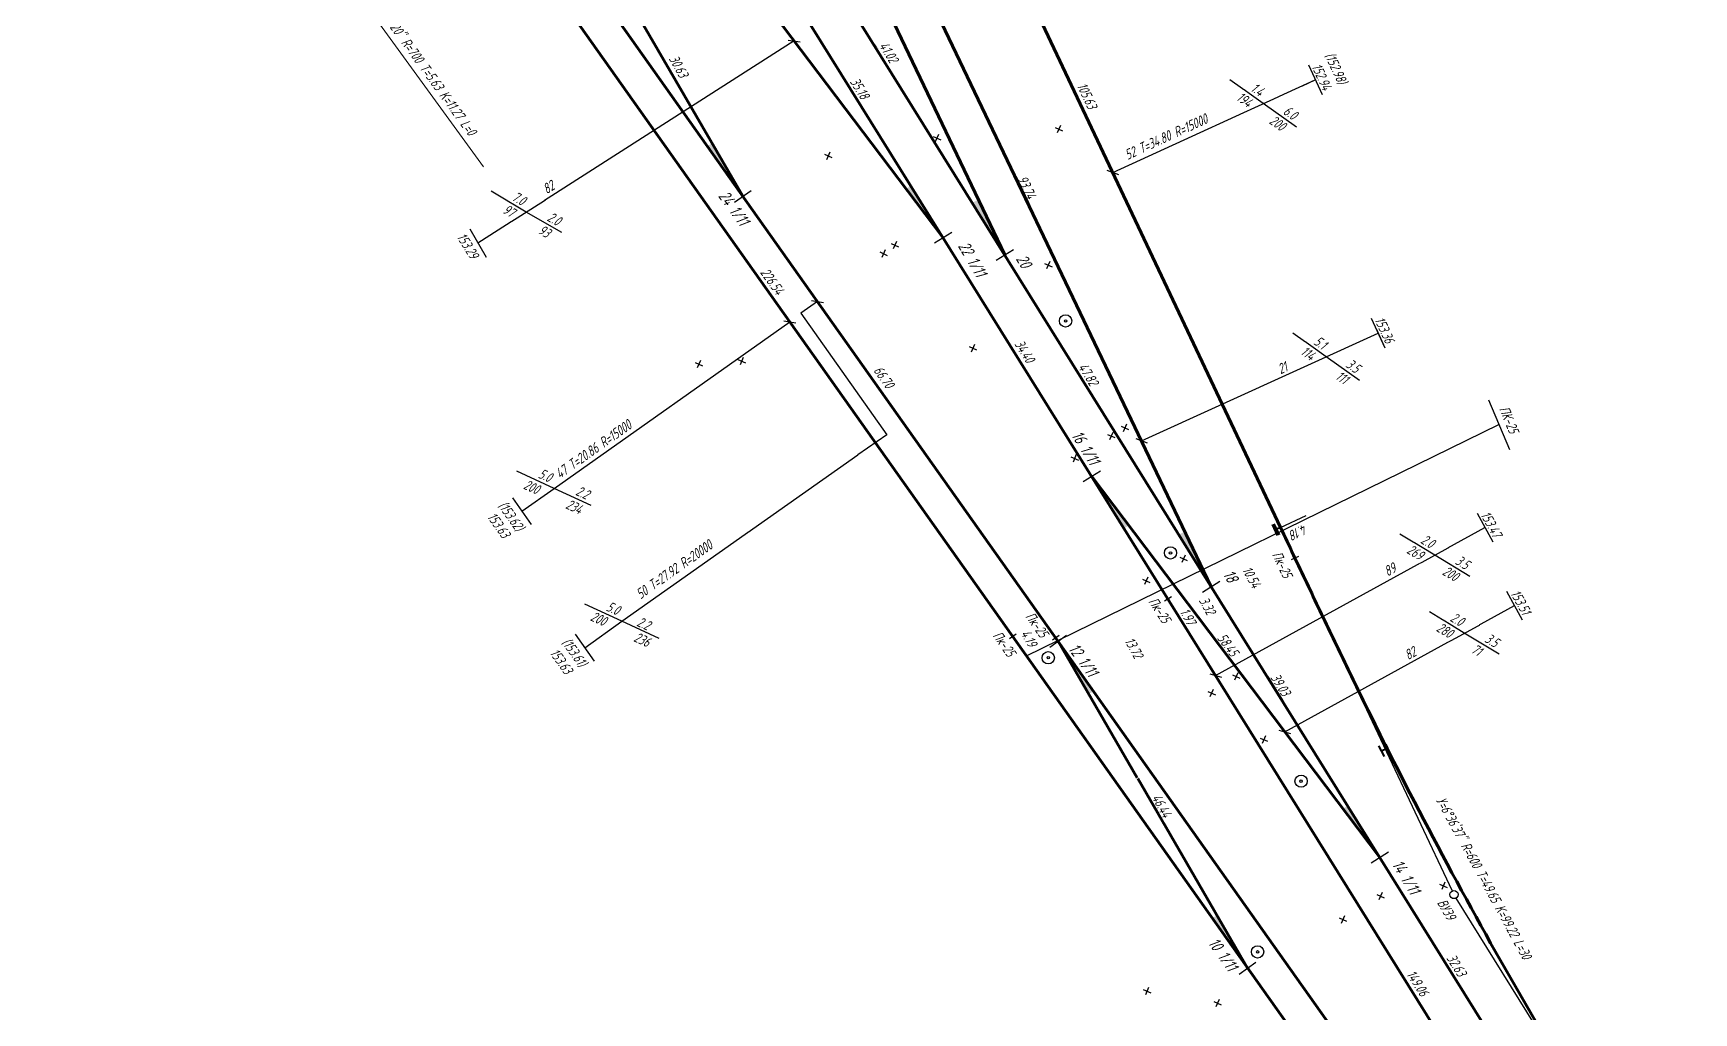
# Model space of a CAD drawing. Extents: x 8811 to 10286, y 10382 to 14118.
# Drawn here: x 9322.1 to 9525.3, y 12412.6 to 12532.5 of the extents above; entities that cross this region are included whole.
import ezdxf
from ezdxf.enums import TextEntityAlignment as Align

# ---------------------------------------------------------------- set-up
doc = ezdxf.new("R2010")
doc.units = 0
for name, color, linetype in [('10.Ось трассы', 7, 'Continuous'), ('21.Ось трассы', 7, 'Continuous'), ('21.Стрелочные переводы', 7, 'Continuous'), ('35.Ось трассы', 7, 'Continuous'), ('36.Ось трассы', 7, 'Continuous'), ('9.Стрелочные переводы', 7, 'Continuous'), ('I.Ось трассы', 7, 'Continuous'), ('II.Ось трассы', 7, 'Continuous'), ('II.Стрелочные переводы', 7, 'Continuous'), ('III.Стрелочные переводы', 7, 'Continuous'), ('IV.Ось трассы', 7, 'Continuous'), ('Iс.Междупутья', 7, 'Continuous'), ('КН I.Вершины', 7, 'Continuous'), ('КН I.Прямые вставки', 7, 'Continuous'), ('КН II.Параметры кривых', 7, 'Continuous'), ('маскировка', 7, 'Continuous'), ('Парк Б 1.Ось трассы', 7, 'Continuous'), ('Парк Б 1.Параметры кривых', 7, 'Continuous')]:
    doc.layers.add(name, color=color, linetype=linetype)
for name, color, linetype, lineweight in [('IIс.Пикетаж', 7, 'Continuous', 15), ('КН I.Пикетаж', 7, 'Continuous', 15), ('КН II.Пикетаж', 7, 'Continuous', 15), ('кресты', 1, 'Continuous', 30), ('кресты здания и сооружения', 1, 'Continuous', 30), ('Уклоноуказатели по станции', 1, 'Continuous', 35)]:
    doc.layers.add(name, color=color, linetype=linetype, lineweight=lineweight)
doc.styles.add('спдс_сжатие09', font='SPDS.shx', dxfattribs={"width": 0.9, "oblique": 15, "height": 1.25})

# ---------------------------------------------------------------- blocks, each defined once
blk = doc.blocks.new('alignment_cc_sign')
at = {"color": 0, "linetype": 'ByBlock', "lineweight": -2}
for p, q in [((-1.5, 1.5), (1.5, 1.5)), ((0, 0), (0, 1.5))]:
    blk.add_line(p, q, dxfattribs=at)
blk = doc.blocks.new('alignment_tc_sign')
at = {"color": 0, "linetype": 'ByBlock', "lineweight": -2}
for p, q in [((-1.5, 1.5), (1.5, 1.5)), ((-1.5, 1), (1.5, 1)), ((0, 0), (0, 1))]:
    blk.add_line(p, q, dxfattribs=at)

msp = doc.modelspace()

# ---------------------------------------------------------------- linework, layer by layer
at = {"color": 5, "lineweight": 30}
for p, q in [((9417.31, 12499.78), (9418.79, 12499.52)), ((9413.94, 12497.27), (9415.42, 12497.02))]:
    msp.add_line(p, q, dxfattribs=at)
at = {"layer": '9.Стрелочные переводы', "color": 5, "lineweight": 30}
for centre, radius in [((9448.42, 12497.26), 0.75), ((9448.42, 12497.26), 0.15), ((9461.25, 12468.89), 0.75), ((9461.25, 12468.89), 0.15), ((9477.23, 12440.97), 0.75), ((9477.23, 12440.97), 0.15), ((9471.91, 12420.09), 0.75), ((9471.91, 12420.09), 0.15)]:
    msp.add_circle(centre, radius, dxfattribs=at)
at = {"layer": 'КН II.Параметры кривых', "color": 5, "lineweight": 30}
for p, q in [((9427.06, 12506.73), (9427.98, 12506.33)), ((9427.72, 12506.99), (9427.32, 12506.07)), ((9425.68, 12505.7), (9426.6, 12505.29)), ((9426.34, 12505.95), (9425.94, 12505.04)), ((9446.5, 12504.54), (9446.1, 12503.63))]:
    msp.add_line(p, q, dxfattribs=at)
msp.add_solid([(9433.43, 12507.44), (9433.43, 12507.44), (9429.47, 12513.81), (9428.91, 12513.42)], dxfattribs=at)
at = {"layer": 'кресты', "color": 5, "lineweight": 30}
for p, q in [((9447.13, 12520.94), (9448.05, 12520.53)), ((9447.79, 12521.19), (9447.39, 12520.28)), ((9432.22, 12519.82), (9433.14, 12519.41)), ((9432.88, 12520.07), (9432.48, 12519.16)), ((9418.91, 12517.65), (9419.83, 12517.25)), ((9419.57, 12517.91), (9419.17, 12516.99)), ((9437.26, 12494.37), (9436.86, 12493.46)), ((9403.75, 12492.42), (9403.34, 12491.51)), ((9403.75, 12492.42), (9403.34, 12491.51)), ((9408.33, 12492.56), (9409.25, 12492.15)), ((9408.33, 12492.56), (9409.25, 12492.15)), ((9408.99, 12492.81), (9408.59, 12491.9)), ((9408.99, 12492.81), (9408.59, 12491.9)), ((9436.6, 12494.12), (9437.52, 12493.72)), ((9403.09, 12492.17), (9404, 12491.76)), ((9403.09, 12492.17), (9404, 12491.76)), ((9455.2, 12484.38), (9456.11, 12483.98)), ((9455.86, 12484.63), (9455.45, 12483.72)), ((9462.38, 12468.36), (9463.29, 12467.96)), ((9463.04, 12468.62), (9462.63, 12467.7)), ((9458.47, 12465.93), (9458.07, 12465.02)), ((9457.81, 12465.68), (9458.73, 12465.27)), ((9468.82, 12453.98), (9469.74, 12453.58)), ((9469.48, 12454.24), (9469.08, 12453.32)), ((9465.82, 12451.93, 152.24), (9466.74, 12451.53, 152.24)), ((9466.48, 12452.19, 152.24), (9466.08, 12451.27, 152.24)), ((9472.22, 12446.25), (9473.13, 12445.85)), ((9472.88, 12446.51), (9472.47, 12445.59)), ((9481.88, 12424.24), (9482.8, 12423.84)), ((9482.54, 12424.49), (9482.14, 12423.58)), ((9457.92, 12415.48), (9458.84, 12415.08)), ((9457.92, 12415.48), (9458.84, 12415.08)), ((9458.58, 12415.74), (9458.18, 12414.82)), ((9458.58, 12415.74), (9458.18, 12414.82)), ((9466.54, 12414.02), (9467.45, 12413.62)), ((9466.54, 12414.02), (9467.45, 12413.62)), ((9467.2, 12414.27), (9466.79, 12413.36)), ((9467.2, 12414.27), (9466.79, 12413.36))]:
    msp.add_line(p, q, dxfattribs=at)
at = {"layer": 'Уклоноуказатели по станции', "color": 5, "lineweight": 30}
for p, q in [((9414.48, 12531.62), (9415.96, 12531.42)), ((9457, 12482.88), (9458.4, 12482.36)), ((9466.05, 12454.1), (9467.49, 12453.68)), ((9474.51, 12447.22), (9475.95, 12446.8))]:
    msp.add_line(p, q, dxfattribs=at)

# ---------------------------------------------------------------- block references
at = {"layer": 'IV.Ось трассы', "color": 5, "lineweight": 40, "xscale": 0.4999999999999928, "yscale": 0.4999999999999928, "zscale": 0.4999999999999928, "rotation": 116.7258701983886}
msp.add_blockref('alignment_cc_sign', (9487.75, 12444.98), dxfattribs=at)

# ---------------------------------------------------------------- wipeouts: each hides what was drawn before it
at = {"color": 5}
for points in [[(9361.44, 12538.61), (9362.76, 12539.37), (9378.87, 12517.76), (9377.21, 12516.81)], [(9425.09, 12531.13), (9426.55, 12531.93), (9428.41, 12528.84), (9427.04, 12528.19)], [(9399.54, 12529.71), (9401.08, 12530.45), (9403.09, 12526.77), (9401.41, 12526.07)], [(9478.21, 12529.09), (9481.35, 12530.48), (9483.33, 12526.25), (9479.97, 12524.99)], [(9449.48, 12526.23), (9450.82, 12526.76), (9452.75, 12522.79), (9451.3, 12522.46)], [(9442.3, 12514.95), (9443.54, 12515.33), (9445.11, 12512.13), (9443.88, 12511.66)], [(9379.22, 12510.41), (9381.48, 12514.03), (9387.63, 12510.2), (9384.96, 12506.56)], [(9405.12, 12513.16), (9406.45, 12514.33), (9410.37, 12509.1), (9408.81, 12508.26)], [(9373.46, 12507.56), (9375.13, 12508.56), (9377.33, 12504.55), (9375.8, 12503.7)], [(9434.57, 12507.2), (9436.28, 12507.61), (9439.19, 12502.83), (9437.57, 12502.04)], [(9441.81, 12505.2), (9443.56, 12505.83), (9444.91, 12503.7), (9443.06, 12503.12)], [(9410.47, 12503.67), (9411.73, 12504.47), (9414.59, 12500.66), (9413.29, 12499.72)], [(9441.63, 12494.84), (9443.12, 12495.55), (9445.18, 12492.24), (9443.84, 12491.38)], [(9424.47, 12491.46), (9425.86, 12492.57), (9428.38, 12489.14), (9426.76, 12487.96)], [(9449.78, 12492.01), (9450.92, 12492.52), (9452.93, 12489.41), (9451.53, 12488.77), (9449.62, 12491.95)], [(9474.55, 12490.41), (9473.88, 12492.34), (9475.93, 12493.05), (9476.63, 12491.42)], [(9500.83, 12487.22), (9502.62, 12487.64), (9504.57, 12482.94), (9502.8, 12482.48)], [(9448.71, 12483.64), (9450.24, 12484.32), (9453.14, 12479.88), (9451.44, 12479.09)], [(9498.78, 12473.8), (9500.28, 12474.45), (9502.42, 12470.37), (9500.9, 12470.09)], [(9384.41, 12457.08), (9408.1, 12473.39), (9411.63, 12468.68), (9397.15, 12457.08), (9394.8, 12458.21), (9387.32, 12452.81)], [(9467.57, 12465.99), (9469.24, 12466.78), (9469.88, 12465.44), (9468.27, 12465.08)], [(9443.03, 12461.32), (9444.49, 12461.99), (9446.88, 12458.52), (9445.54, 12458.04)], [(9493.22, 12459.39), (9495.97, 12461.96), (9502.18, 12458.21), (9498.9, 12455.84)], [(9448.29, 12457.57), (9449.85, 12458.28), (9452.85, 12454.08), (9451.31, 12453.36)], [(9455.42, 12458.22), (9456.75, 12458.8), (9458.28, 12455.91), (9456.87, 12455.52)], [(9466.65, 12458.65), (9467.91, 12459.37), (9470.14, 12456.31), (9468.85, 12455.77)], [(9490.25, 12455.69), (9489.68, 12457.13), (9491.49, 12457.96), (9492.16, 12456.5)], [(9473.15, 12453.86), (9474.52, 12454.48), (9476.43, 12451.42), (9475.05, 12450.85)], [(9458.59, 12439.39), (9459.87, 12439.92), (9461.78, 12436.51), (9460.54, 12435.9)], [(9493.2, 12426.66), (9494.74, 12427.39), (9496.71, 12424.03), (9495.39, 12423.1)], [(9465.28, 12421.78), (9466.91, 12422.39), (9470.05, 12417.97), (9468.4, 12417.24)], [(9494.65, 12419.51), (9496.01, 12420.51), (9498.07, 12416.98), (9496.8, 12416.28)], [(9489.59, 12417.57), (9490.98, 12418.32), (9493.62, 12414.46), (9492.02, 12413.77)]]:
    msp.add_wipeout(points, dxfattribs=at).dxf.layer = 'маскировка'

# ---------------------------------------------------------------- next in the draw order: linework, layer by layer
at = {"color": 5, "lineweight": 30}
for p, q in [((9500.16, 12487.63), (9502.72, 12481.53)), ((9394.14, 12460.53), (9389.59, 12462.62)), ((9389.58, 12457.3), (9394.14, 12460.53)), ((9398.68, 12458.44), (9394.14, 12460.53)), ((9388.43, 12458.94), (9390.74, 12455.67)), ((9447.62, 12458.77), (9446.81, 12458.2))]:
    msp.add_line(p, q, dxfattribs=at)
at = {"color": 5, "lineweight": 30, "flags": 128}
msp.add_lwpolyline([(9418.05, 12499.65), (9416.01, 12498.21), (9426.53, 12483.32), (9422.99, 12480.9)], dxfattribs=at)
at = {"layer": 'II.Стрелочные переводы', "color": 5, "lineweight": 30}
msp.add_line((9407.91, 12511.8), (9409.95, 12513.24), dxfattribs=at)
msp.add_solid([(9408.93, 12512.52), (9408.93, 12512.52), (9404.6, 12518.64), (9405.17, 12519.01)], dxfattribs=at)
at = {"layer": 'III.Стрелочные переводы', "color": 5}
msp.add_line((9452.67, 12478.9), (9450.55, 12477.58), dxfattribs=at)
at = {"layer": 'КН II.Параметры кривых', "color": 5, "lineweight": 30}
for p, q in [((9408.93, 12512.52), (9399.25, 12529.22)), ((9434.49, 12508.1), (9432.37, 12506.78)), ((9445.84, 12504.29), (9446.76, 12503.88)), ((9452.67, 12478.9), (9450.55, 12477.58)), ((9446.47, 12457.37), (9448.51, 12458.82)), ((9470.69, 12418.09), (9461.01, 12434.79)), ((9469.67, 12417.37), (9471.71, 12418.82))]:
    msp.add_line(p, q, dxfattribs=at)
at = {"layer": 'КН II.Параметры кривых', "color": 5, "lineweight": 70}
for p, q in [((9447.49, 12458.1), (9457.18, 12441.4)), ((9470.69, 12418.09), (9457.25, 12441.3))]:
    msp.add_line(p, q, dxfattribs=at)
at = {"layer": 'КН II.Параметры кривых', "color": 5, "lineweight": 30}
for points in [[(9408.93, 12512.52), (9408.93, 12512.52), (9404.6, 12518.64), (9405.17, 12519.01)], [(9451.61, 12478.24), (9451.61, 12478.24), (9456.14, 12472.26), (9455.58, 12471.87)], [(9447.49, 12458.1), (9447.49, 12458.1), (9451.83, 12451.98), (9451.26, 12451.61)], [(9470.69, 12418.09), (9470.69, 12418.09), (9466.36, 12424.21), (9466.93, 12424.58)]]:
    msp.add_solid(points, dxfattribs=at)
at = {"layer": 'кресты', "color": 5, "lineweight": 30}
for p, q in [((9453.53, 12483.39), (9454.45, 12482.99)), ((9454.19, 12483.64), (9453.79, 12482.73)), ((9449.07, 12480.65, 152.17), (9449.98, 12480.25, 152.17)), ((9449.73, 12480.91, 152.17), (9449.33, 12479.99, 152.17))]:
    msp.add_line(p, q, dxfattribs=at)
at = {"layer": 'кресты здания и сооружения', "color": 5, "lineweight": 20}
msp.add_lwpolyline([(9390.74, 12543.89), (9359.92, 12539.93), (9377.2, 12516.12)], dxfattribs=at)
at = {"layer": 'Уклоноуказатели по станции', "color": 5, "lineweight": 30}
for p, q in [((9382.42, 12510.56), (9378.13, 12513.12)), ((9386.77, 12508.09), (9382.42, 12510.56)), ((9375.51, 12508.52), (9377.53, 12505.07)), ((9439.91, 12504.69), (9442.03, 12506.02)), ((9497.19, 12459.08), (9492.92, 12461.67)), ((9501.47, 12456.49), (9497.19, 12459.08))]:
    msp.add_line(p, q, dxfattribs=at)
msp.add_solid([(9440.97, 12505.36), (9440.97, 12505.36), (9437.01, 12511.72), (9437.73, 12512.12)], dxfattribs=at)

# ---------------------------------------------------------------- next in the draw order: texts
at = {"color": 5, "lineweight": 30, "style": 'спдс_сжатие09', "oblique": 15, "width": 0.9}
for s, p in [('5.0', (9393.51, 12461.23)), ('2.2', (9397.22, 12459.38))]:
    msp.add_text(s, height=1.25, rotation=335.3164, dxfattribs=at).set_placement(p, align=Align.RIGHT)
for s, p in [('200', (9392.39, 12461.03)), ('236', (9397.74, 12458.46))]:
    msp.add_text(s, height=1.25, rotation=335.3164, dxfattribs=at).set_placement(p, align=Align.TOP_RIGHT)
for s, p in [('(153.61)', (9387.81, 12456.38)), ('153.63', (9386.2, 12455.28))]:
    msp.add_text(s, height=1.25, rotation=305.3164, dxfattribs=at).set_placement(p, align=Align.CENTER)
at = {"layer": 'Iс.Междупутья', "color": 5, "lineweight": 30, "style": 'спдс_сжатие09', "oblique": 15, "width": 0.9}
for s, p in [('13.72', (9456.22, 12456.99)), ('46.44', (9459.63, 12437.68))]:
    msp.add_text(s, height=1.25, rotation=299, dxfattribs=at).set_placement(p, align=Align.CENTER)
at = {"layer": 'КН I.Прямые вставки', "color": 5, "lineweight": 30, "style": 'спдс_сжатие09', "oblique": 15, "width": 0.9}
msp.add_text('226.54', height=1.25, rotation=305.3188, dxfattribs=at).set_placement((9412.01, 12501.76), align=Align.CENTER)
at = {"layer": 'КН II.Параметры кривых', "color": 5, "lineweight": 30, "style": 'спдс_сжатие09', "oblique": 15, "width": 0.9}
for s, rotation, p in [('24 1/11', 305.8604, (9409.81, 12509.63)), ('22 1/11', 300.3585, (9438.82, 12503.23)), ('20 ', 300.3585, (9444.69, 12503.73)), ('16 1/11', 301.7395, (9452.68, 12480.28)), ('12 1/11', 305.8604, (9452.48, 12454.46))]:
    msp.add_text(s, height=1.5, rotation=rotation, dxfattribs=at).set_placement(p, align=Align.TOP_RIGHT)
for s, rotation, p in [('34.40', 301.9053, (9442.87, 12493.23)), ('66.70', 305.3164, (9425.67, 12490.04))]:
    msp.add_text(s, height=1.25, rotation=rotation, dxfattribs=at).set_placement(p, align=Align.CENTER)
msp.add_text('10 1/11', height=1.5, rotation=305.4583, dxfattribs=at).set_placement((9468.34, 12417.57), align=Align.RIGHT)
at = {"layer": 'Парк Б 1.Параметры кривых', "color": 5, "lineweight": 30, "style": 'спдс_сжатие09', "oblique": 15, "width": 0.9}
msp.add_text('У=0°55\'20" R=700 T=5.63 K=11.27 L=0', height=1.25, rotation=305.9572, dxfattribs=at).set_placement((9370.41, 12528.81), align=Align.TOP_CENTER)
at = {"layer": 'Уклоноуказатели по станции', "color": 5, "lineweight": 30, "style": 'спдс_сжатие09', "oblique": 15, "width": 0.9}
for s, rotation, p in [('41.02', 301.9037, (9426.24, 12529.81)), ('30.63', 299.2494, (9400.52, 12528.12)), ('(152.98)', 294.6772, (9480.93, 12527.93)), ('152.94', 294.6772, (9479.18, 12526.88)), ('105.63', 295.2935, (9450.47, 12524.55)), ('93.74', 295.2935, (9443.1, 12513.37)), ('153.29', 301.7037, (9374.74, 12506.14)), ('47.82', 301.9037, (9450.66, 12490.41)), ('58.45', 306.4757, (9467.77, 12457.28)), ('39.03', 301.9037, (9474.18, 12452.45))]:
    msp.add_text(s, height=1.25, rotation=rotation, dxfattribs=at).set_placement(p, align=Align.CENTER)
for s, rotation, p in [('7.0', 329.136, (9381.87, 12511.32)), ('2.0', 330.4361, (9386.2, 12508.84)), ('2.0', 328.8061, (9496.65, 12459.85)), ('3.5', 328.8061, (9500.92, 12457.26))]:
    msp.add_text(s, height=1.25, rotation=rotation, dxfattribs=at).set_placement(p, align=Align.RIGHT)
for s, rotation, p in [('97', 329.136, (9381.19, 12510.94)), ('93', 330.4361, (9385.53, 12508.45)), ('280', 328.8061, (9495.96, 12459.47)), ('71', 328.8061, (9499.49, 12457.27))]:
    msp.add_text(s, height=1.25, rotation=rotation, dxfattribs=at).set_placement(p, align=Align.TOP_RIGHT)
at = {"layer": 'Уклоноуказатели по станции', "color": 5, "lineweight": 30, "extrusion": (0.001315, 0.00042315, 0.999999), "style": 'спдс_сжатие09', "oblique": 15, "width": 0.9}
msp.add_text('ПК-25', height=1.25, rotation=292.5077, dxfattribs=at).set_placement((9502.23, 12484.99, -99.86), align=Align.CENTER)
at = {"layer": 'Уклоноуказатели по станции', "color": 5, "lineweight": 30, "style": 'спдс_сжатие09', "oblique": 15, "width": 0.9}
msp.add_text('82 ', height=1.25, rotation=28.8061, dxfattribs=at).set_placement((9490.01, 12456.29), align=Align.MIDDLE_LEFT)

# ---------------------------------------------------------------- next in the draw order: wipeouts: each hides what was drawn before it
at = {"color": 5}
for points in [[(9421.64, 12526.77), (9422.95, 12527.46), (9424.87, 12524.39), (9423.61, 12523.72)], [(9469.03, 12524.33), (9471.38, 12526.72), (9477.35, 12522.54), (9474.82, 12520.23)], [(9385.05, 12512.62), (9384.52, 12513.94), (9386.26, 12515.11), (9386.95, 12513.85)], [(9476.51, 12493.52), (9479.39, 12496.47), (9485.4, 12491.31), (9482.76, 12488.84)], [(9376.25, 12473.61), (9397.54, 12488.28), (9401.22, 12483.02), (9380.77, 12467.76)], [(9489.47, 12468.9), (9492.43, 12471.23), (9498.65, 12467.51), (9495.99, 12465.16)], [(9469.88, 12466.87), (9471.17, 12467.4), (9472.76, 12464.6), (9471.51, 12464.18), (9471.31, 12464.13)], [(9502.65, 12464.18), (9504.41, 12464.76), (9506.11, 12461.04), (9504.51, 12460.44)], [(9458.25, 12463.3), (9459.51, 12463.73), (9461.78, 12460.24), (9460.47, 12459.82)], [(9442.64, 12459.14), (9444.14, 12459.55), (9445.34, 12457.37), (9444.01, 12456.88)], [(9492.08, 12441.36), (9493.37, 12442.02), (9507.32, 12416.42), (9505.85, 12416.01)]]:
    msp.add_wipeout(points, dxfattribs=at).dxf.layer = 'маскировка'

# ---------------------------------------------------------------- next in the draw order: linework, layer by layer
at = {"color": 5, "lineweight": 30}
for p, q in [((9385.83, 12476.78), (9414.68, 12497.15)), ((9394.14, 12460.53), (9422.98, 12480.9)), ((9385.83, 12476.78), (9381.29, 12478.87)), ((9381.88, 12473.98), (9385.83, 12476.78)), ((9390.38, 12474.69), (9385.83, 12476.78)), ((9380.73, 12475.61), (9383.04, 12472.35))]:
    msp.add_line(p, q, dxfattribs=at)
at = {"layer": '10.Ось трассы', "color": 5, "lineweight": 70, "flags": 128}
msp.add_lwpolyline([(9433.43, 12507.44), (9399.64, 12552.13), (9384.24, 12572.49, -0.069049), (9344, 12644.48), (9324.47, 12694.58)], format="xyb", dxfattribs=at)
at = {"layer": '35.Ось трассы', "color": 5, "lineweight": 70, "flags": 128}
msp.add_lwpolyline([(9440.97, 12505.36), (9399.01, 12593.1, -0.020321), (9379.78, 12637.89), (9359.81, 12690.17)], format="xyb", dxfattribs=at)
at = {"layer": '9.Стрелочные переводы', "color": 5, "lineweight": 30}
for radius in [0.75, 0.15]:
    msp.add_circle((9446.3, 12456.07), radius, dxfattribs=at)
at = {"layer": 'КН II.Параметры кривых', "color": 5, "lineweight": 30}
for p, q in [((9433.43, 12507.44), (9421.79, 12522.84)), ((9440.86, 12495.51), (9423.23, 12523.83))]:
    msp.add_line(p, q, dxfattribs=at)
at = {"layer": 'кресты', "color": 5, "lineweight": 30}
for p, q in [((9494.18, 12428.38), (9495.09, 12427.97)), ((9494.83, 12428.63), (9494.43, 12427.72))]:
    msp.add_line(p, q, dxfattribs=at)
at = {"layer": 'Парк Б 1.Ось трассы', "color": 5, "lineweight": 70, "flags": 128}
msp.add_lwpolyline([(9408.93, 12512.52), (9393.57, 12539.01, 0.004025), (9387.84, 12548.72), (9349.44, 12612.52)], format="xyb", dxfattribs=at)
at = {"layer": 'Уклоноуказатели по станции', "color": 5, "lineweight": 30}
for p, q in [((9415.22, 12531.52), (9376.52, 12506.79)), ((9478.12, 12528.59), (9479.79, 12524.96)), ((9477.4, 12526.04), (9478.96, 12526.76)), ((9476.67, 12520.96), (9472.59, 12523.85)), ((9480.28, 12492.88), (9476.2, 12495.77)), ((9484.36, 12489.99), (9480.28, 12492.88)), ((9498.76, 12473.74, -152.75), (9500.69, 12470.23, -152.75)), ((9497.87, 12466.02, -152.75), (9493.59, 12468.61, -152.75)), ((9502.36, 12464.2), (9504.29, 12460.7)), ((9475.23, 12447.02), (9503.33, 12462.45)), ((9522.17, 12384.95), (9496.19, 12426.68))]:
    msp.add_line(p, q, dxfattribs=at)
msp.add_circle((9495.93, 12427.1), 0.5, dxfattribs=at)

# ---------------------------------------------------------------- next in the draw order: texts
at = {"color": 5, "lineweight": 30, "style": 'спдс_сжатие09', "oblique": 15, "width": 0.9}
for s, p in [('47 Т=20.86 R=15000', (9386.19, 12478.41)), ('50 Т=27.92 R=20000', (9396.05, 12463.69))]:
    msp.add_text(s, height=1.25, rotation=35.3164, dxfattribs=at).set_placement(p, align=Align.MIDDLE_LEFT)
for s, p in [('5.0', (9385.2, 12477.48)), ('2.2', (9389.75, 12475.39))]:
    msp.add_text(s, height=1.25, rotation=335.3164, dxfattribs=at).set_placement(p, align=Align.RIGHT)
for s, p in [('200', (9384.2, 12477.14)), ('234', (9389.43, 12474.71))]:
    msp.add_text(s, height=1.25, rotation=335.3164, dxfattribs=at).set_placement(p, align=Align.TOP_RIGHT)
for s, p in [('(153.62)', (9380.07, 12473.04)), ('153.63', (9378.55, 12471.93))]:
    msp.add_text(s, height=1.25, rotation=305.3164, dxfattribs=at).set_placement(p, align=Align.CENTER)
at = {"layer": 'КН I.Вершины', "color": 5, "lineweight": 30, "style": 'спдс_сжатие09', "oblique": 15, "width": 0.9}
msp.add_text('ВУ39', height=1.25, rotation=300.0163, dxfattribs=at).set_placement((9494.48, 12424.98), align=Align.CENTER)
at = {"layer": 'КН II.Параметры кривых', "color": 5, "lineweight": 30, "style": 'спдс_сжатие09', "oblique": 15, "width": 0.9}
for s, p in [('35.18', (9422.69, 12525.39)), ('149.06', (9490.96, 12415.94))]:
    msp.add_text(s, height=1.25, rotation=301.9053, dxfattribs=at).set_placement(p, align=Align.CENTER)
msp.add_text('18 ', height=1.5, rotation=300.3585, dxfattribs=at).set_placement((9469.95, 12465.26), align=Align.TOP_RIGHT)
at = {"layer": 'Уклоноуказатели по станции', "color": 5, "lineweight": 30, "style": 'спдс_сжатие09', "oblique": 15, "width": 0.9}
for s, rotation, p in [('1.4', 324.6772, (9472.1, 12524.66)), ('6.0', 324.6772, (9476.18, 12521.77)), ('5.1', 324.6772, (9479.79, 12493.69)), ('3.5', 324.6772, (9483.87, 12490.8)), ('2.0', 328.8061, (9493.04, 12469.38, -152.75)), ('3.5', 328.8061, (9497.32, 12466.79, -152.75))]:
    msp.add_text(s, height=1.25, rotation=rotation, dxfattribs=at).set_placement(p, align=Align.RIGHT)
for s, rotation, p in [('200', 324.6772, (9475.47, 12521.44)), ('114', 324.6772, (9479.08, 12493.36)), ('111', 324.6772, (9483.16, 12490.47)), ('200', 328.8061, (9496.64, 12466.41, -152.75))]:
    msp.add_text(s, height=1.25, rotation=rotation, dxfattribs=at).set_placement(p, align=Align.TOP_RIGHT)
for s, rotation, p in [('82', 32.6153, (9384.6, 12513.26)), ('21 ', 24.6772, (9474.45, 12491.29))]:
    msp.add_text(s, height=1.25, rotation=rotation, dxfattribs=at).set_placement(p, align=Align.MIDDLE_LEFT)
for s, rotation, p in [('153.47', 298.8061, (9499.94, 12472.1, -152.75)), ('153.51', 298.8061, (9503.55, 12462.57)), ('У=6°36\'37" R=600 T=49.65 K=99.22 L=30', 298.5986, (9499.05, 12428.81)), ('32.63', 301.9037, (9495.71, 12418.13))]:
    msp.add_text(s, height=1.25, rotation=rotation, dxfattribs=at).set_placement(p, align=Align.CENTER)

# ---------------------------------------------------------------- next in the draw order: wipeouts: each hides what was drawn before it
at = {"color": 5}
for points in [[(9456.19, 12516.64), (9455.5, 12518.4), (9468.54, 12524.25), (9469.17, 12522.74)], [(9485.89, 12497.89), (9487.58, 12498.56), (9489.37, 12494.4), (9487.64, 12493.48)], [(9473.22, 12469.15), (9474.91, 12469.52), (9476.71, 12465.42), (9475.23, 12465.11)], [(9487.79, 12465.86), (9487.26, 12467.2), (9488.88, 12468.13), (9489.48, 12466.77)], [(9462.34, 12461.6), (9463.48, 12462.29), (9464.8, 12460.03), (9463.27, 12459.92)], [(9439.17, 12459.06), (9440.45, 12459.6), (9442.9, 12456.15), (9441.52, 12455.68)], [(9487.82, 12431.34), (9489.33, 12432.12), (9492.55, 12427.05), (9490.66, 12426.53)]]:
    msp.add_wipeout(points, dxfattribs=at).dxf.layer = 'маскировка'

# ---------------------------------------------------------------- next in the draw order: linework, layer by layer
at = {"color": 5, "lineweight": 30}
for p, q in [((9476.93, 12468.47), (9476.03, 12468.04)), ((9461.38, 12463.5), (9460.53, 12462.97)), ((9442.36, 12458.95), (9441.54, 12458.37))]:
    msp.add_line(p, q, dxfattribs=at)
at = {"layer": '21.Стрелочные переводы', "color": 5}
msp.add_line((9486.87, 12431.62), (9475.23, 12447.02), dxfattribs=at)
at = {"layer": 'III.Стрелочные переводы', "color": 5}
msp.add_line((9444.17, 12490.19), (9461.8, 12461.87), dxfattribs=at)
at = {"layer": 'кресты', "color": 5, "lineweight": 30}
for p, q in [((9487.14, 12427.36), (9486.74, 12426.44)), ((9486.48, 12427.1), (9487.4, 12426.7))]:
    msp.add_line(p, q, dxfattribs=at)
at = {"layer": 'Уклоноуказатели по станции', "color": 5, "lineweight": 30}
for p, q in [((9454.19, 12515.43), (9478.96, 12526.77)), ((9472.59, 12523.85), (9468.51, 12526.75)), ((9453.48, 12515.69), (9454.89, 12515.17)), ((9485.81, 12497.62), (9487.48, 12493.99)), ((9457.7, 12482.62), (9486.65, 12495.78)), ((9493.59, 12468.61, -152.75), (9489.31, 12471.2, -152.75)), ((9494.3, 12419.69), (9476.67, 12448.01)), ((9487.93, 12432.28), (9485.81, 12430.96))]:
    msp.add_line(p, q, dxfattribs=at)
msp.add_solid([(9486.87, 12431.62), (9486.87, 12431.62), (9482.91, 12437.99), (9482.35, 12437.6)], dxfattribs=at)

# ---------------------------------------------------------------- next in the draw order: texts
at = {"layer": 'IIс.Пикетаж', "color": 5, "lineweight": 30, "style": 'спдс_сжатие09', "oblique": 15, "width": 0.9}
msp.add_text('Пк-25', height=1.25, rotation=302.8547, dxfattribs=at).set_placement((9459.39, 12461.55), align=Align.CENTER)
at = {"layer": 'Iс.Междупутья', "color": 5, "lineweight": 30, "style": 'спдс_сжатие09', "oblique": 15, "width": 0.9}
for s, p in [('10.54', (9470.62, 12465.64)), ('4.19', (9443.39, 12458.16))]:
    msp.add_text(s, height=1.25, rotation=299, dxfattribs=at).set_placement(p, align=Align.CENTER)
at = {"layer": 'КН I.Пикетаж', "color": 5, "lineweight": 30, "style": 'спдс_сжатие09', "oblique": 15, "width": 0.9}
msp.add_text('Пк-25', height=1.25, rotation=305.3188, dxfattribs=at).set_placement((9440.39, 12457.41), align=Align.CENTER)
at = {"layer": 'КН II.Параметры кривых', "color": 5, "lineweight": 30, "style": 'спдс_сжатие09', "oblique": 15, "width": 0.9}
msp.add_text('14 1/11', height=1.5, rotation=301.2155, dxfattribs=at).set_placement((9491.89, 12427.73), align=Align.TOP_RIGHT)
at = {"layer": 'КН II.Пикетаж', "color": 5, "lineweight": 30, "style": 'спдс_сжатие09', "oblique": 15, "width": 0.9}
msp.add_text('Пк-25', height=1.25, rotation=305.3164, dxfattribs=at).set_placement((9444.39, 12459.75), align=Align.CENTER)
at = {"layer": 'Уклоноуказатели по станции', "color": 5, "lineweight": 30, "style": 'спдс_сжатие09', "oblique": 15, "width": 0.9}
for s, rotation, p in [('194', 324.6772, (9471.39, 12524.33)), ('269', 328.8061, (9492.36, 12469, -152.75))]:
    msp.add_text(s, height=1.25, rotation=rotation, dxfattribs=at).set_placement(p, align=Align.TOP_RIGHT)
for s, rotation, p in [('52 Т=34.80 R=15000', 24.6772, (9455.74, 12517.51)), ('89 ', 28.8061, (9487.5, 12466.52, -152.75))]:
    msp.add_text(s, height=1.25, rotation=rotation, dxfattribs=at).set_placement(p, align=Align.MIDDLE_LEFT)
for s, rotation, p in [('153.36', 294.6772, (9486.87, 12495.91)), ('Пк-25', 295.3213, (9474.35, 12467.2))]:
    msp.add_text(s, height=1.25, rotation=rotation, dxfattribs=at).set_placement(p, align=Align.CENTER)

# ---------------------------------------------------------------- next in the draw order: wipeouts: each hides what was drawn before it
at = {"color": 5}
for points in [[(9475.46, 12471.6), (9477.76, 12472.66), (9478.41, 12471.32), (9475.93, 12470.1)], [(9464.44, 12463.39), (9465.83, 12463.91), (9467.1, 12461.38), (9465.76, 12460.9)]]:
    msp.add_wipeout(points, dxfattribs=at).dxf.layer = 'маскировка'

# ---------------------------------------------------------------- next in the draw order: linework, layer by layer
at = {"color": 5, "lineweight": 30}
msp.add_line((9443.62, 12456.3), (9501.44, 12484.58), dxfattribs=at)
at = {"layer": '21.Ось трассы', "color": 5, "lineweight": 70, "flags": 128}
msp.add_lwpolyline([(9559.52, 12314.92), (9419.29, 12540.18, -0.047764), (9376.86, 12625.52), (9352.76, 12688.42)], format="xyb", dxfattribs=at)
at = {"layer": '21.Стрелочные переводы', "color": 5}
msp.add_line((9466.24, 12464.76), (9459.42, 12479.02), dxfattribs=at)
at = {"layer": '36.Ось трассы', "color": 5, "lineweight": 70, "flags": 128}
msp.add_lwpolyline([(9466.24, 12464.76), (9398.92, 12605.5, -0.02038), (9379.64, 12650.43), (9372.75, 12668.47)], format="xyb", dxfattribs=at)
at = {"layer": 'I.Ось трассы', "color": 5, "lineweight": 70, "flags": 128}
msp.add_lwpolyline([(9691.22, 11985.2), (9563.53, 12262.89, 0.000521), (9559.34, 12271.98, 0.001563), (9555.12, 12281.04, 0.002604), (9550.83, 12290.07, 0.003646), (9546.42, 12299.05, 0.029703), (9510.8, 12360.72, 0.003646), (9505.23, 12369.03, 0.002604), (9499.55, 12377.26, 0.001563), (9493.81, 12385.45, 0.000521), (9488.04, 12393.62), (9339.85, 12602.77, -0.001042), (9334.08, 12610.93, -0.003125), (9328.38, 12619.15, -0.038388), (9282.42, 12698.85, -0.003125), (9278.17, 12707.9, -0.001042), (9273.99, 12716.98), (9159.26, 12967.4, -0.001042)], format="xyb", dxfattribs=at)
at = {"layer": 'II.Ось трассы', "color": 5, "lineweight": 70, "flags": 128}
msp.add_lwpolyline([(9707.9, 11972.59), (9677.78, 12041.35, 0.00025), (9673.76, 12050.51, 0.00075), (9669.73, 12059.66, 0.002531), (9659.36, 12082.75, 0.00075), (9655.21, 12091.84, 0.00025), (9651.03, 12100.93), (9591.16, 12231.14, 0.000521), (9586.98, 12240.22, 0.001563), (9582.76, 12249.29, 0.002604), (9578.46, 12258.32, 0.003646), (9574.05, 12267.29, 0.029692), (9538.44, 12328.95, 0.003646), (9532.88, 12337.25, 0.002604), (9527.2, 12345.49, 0.001563), (9521.46, 12353.68, 0.000521), (9515.69, 12361.84), (9354.16, 12589.83, -0.000781), (9348.39, 12598, -0.002344), (9342.67, 12606.2, -0.040635), (9277.86, 12718.69, -0.002344), (9273.64, 12727.75, -0.000781), (9269.47, 12736.84), (9163.94, 12967.59, -0.001042)], format="xyb", dxfattribs=at)
at = {"layer": 'IV.Ось трассы', "color": 5, "lineweight": 70, "flags": 128}
msp.add_lwpolyline([(9506.53, 12410.55, -0.016344), (9487.75, 12444.98, -0.002734), (9484.42, 12451.7, -0.001953), (9481.15, 12458.45, -0.001172), (9477.92, 12465.22, -0.000391), (9474.71, 12472), (9429.58, 12567.5, -0.000391), (9426.38, 12574.28, -0.001172), (9423.2, 12581.07, -0.001953), (9420.07, 12587.88, -0.002734), (9416.99, 12594.72, -0.04558), (9382.1, 12698.16, -0.002734), (9380.4, 12705.47, -0.001953), (9378.77, 12712.79, -0.001172), (9377.18, 12720.12, -0.000391), (9375.62, 12727.45), (9374.47, 12732.88)], format="xyb", dxfattribs=at)
at = {"layer": 'КН II.Параметры кривых', "color": 5, "lineweight": 70, "flags": 128}
msp.add_lwpolyline([(9712.93, 11973.41), (9601.12, 12223.65, 0.000391), (9598.06, 12230.49, 0.001172), (9594.97, 12237.33, 0.001953), (9591.84, 12244.15, 0.002734), (9588.65, 12250.93, 0.021661), (9564.27, 12296.82, 0.002734), (9560.43, 12303.26, 0.001953), (9556.52, 12309.67, 0.001172), (9552.58, 12316.05, 0.000391), (9548.62, 12322.42), (9414.84, 12537.31, -0.000391), (9410.88, 12543.68, -0.001172), (9406.94, 12550.06, -0.001953), (9403.03, 12556.47, -0.002734), (9399.19, 12562.91, -0.035372), (9361.47, 12638.84, -0.002734), (9358.65, 12645.79, -0.001953), (9355.9, 12652.77, -0.001172), (9353.2, 12659.76, -0.000391), (9350.51, 12666.77), (9319.49, 12747.86)], format="xyb", dxfattribs=at)
msp.add_lwpolyline([(9451.61, 12478.24), (9486.87, 12431.62)], dxfattribs=at)
at = {"layer": 'Уклоноуказатели по станции', "color": 5, "lineweight": 30}
for p, q in [((9474.29, 12451.83), (9457.89, 12478.18)), ((9474.71, 12472), (9477.85, 12473.48)), ((9466.77, 12453.89), (9499.72, 12472)), ((9474.71, 12472), (9495.71, 12427.56)), ((9465.18, 12464.1), (9467.3, 12465.42))]:
    msp.add_line(p, q, dxfattribs=at)
msp.add_solid([(9466.24, 12464.76), (9466.24, 12464.76), (9462.28, 12471.13), (9463.01, 12471.52)], dxfattribs=at)

# ---------------------------------------------------------------- next in the draw order: block references
at = {"layer": 'IV.Ось трассы', "color": 5, "lineweight": 40, "xscale": 0.5, "yscale": 0.5, "zscale": 0.5, "rotation": 115.2934839067885}
msp.add_blockref('alignment_tc_sign', (9474.71, 12472), dxfattribs=at)

# ---------------------------------------------------------------- next in the draw order: texts
at = {"layer": 'Iс.Междупутья', "color": 5, "lineweight": 30, "style": 'спдс_сжатие09', "oblique": 15, "width": 0.9}
for s, p in [('1.97', (9462.83, 12460.82)), ('3.32', (9465.2, 12462.14))]:
    msp.add_text(s, height=1.25, rotation=299, dxfattribs=at).set_placement(p, align=Align.CENTER)
at = {"layer": 'Уклоноуказатели по станции', "color": 5, "lineweight": 30, "style": 'спдс_сжатие09', "oblique": 15, "width": 0.9}
msp.add_text('4.18', height=1.25, rotation=205.2935, dxfattribs=at).set_placement((9475.74, 12471.57), align=Align.RIGHT)

doc.saveas('drawing.dxf')
